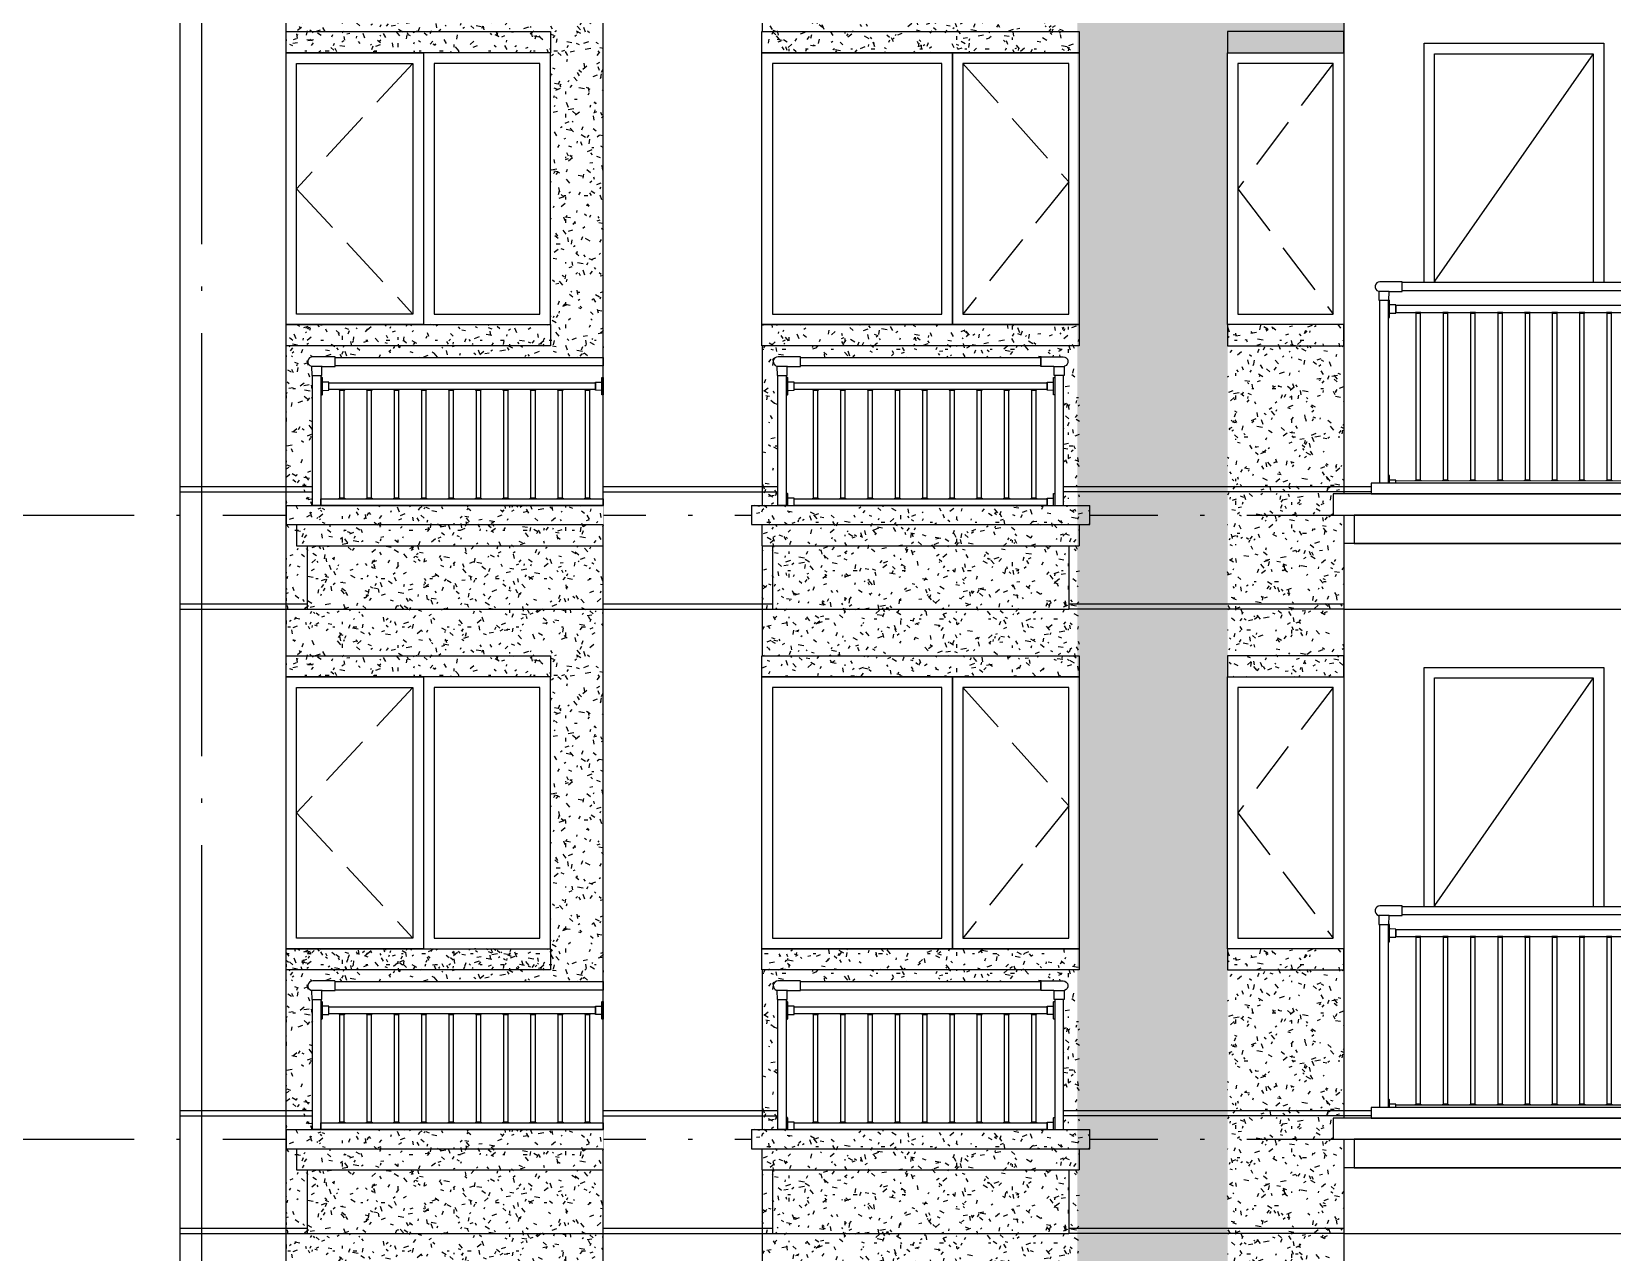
# Model space of a CAD drawing. Extents: x -12446 to 284554, y -295110 to 165007.
# Drawn here: x 801 to 8274, y -220539 to -214769 of the extents above; entities that cross this region are included whole.
import ezdxf

# ---------------------------------------------------------------- set-up
doc = ezdxf.new("R2010")
doc.units = 0
doc.header["$LTSCALE"] = 1000
doc.linetypes.add('AX-14-E$0$AX-85-M02$0$DASH', pattern=[0.35, 0.25, -0.1])
doc.linetypes.add('AX-14-E$0$DOTE', pattern=[2.42, 2, -0.2, 0.02, -0.2])
doc.layers.get('0').update_dxf_attribs({"linetype": 'CONTINUOUS'})
for name, color, linetype in [('A-Anno-Note', 241, 'CONTINUOUS'), ('AX-14-comp-tc$0$AX-T-LMCZ-Z$0$AX-13-E01-E03$0$A-Detl-Patt', 8, 'CONTINUOUS'), ('AX-14-comp-tc$0$灰褐色真石漆', 15, 'CONTINUOUS'), ('AX-14-E$0$A-Detl-Fine', 152, 'CONTINUOUS'), ('AX-14-E$0$A-Detl-Patt', 8, 'CONTINUOUS'), ('AX-14-E$0$A-Detl-Thin', 131, 'CONTINUOUS'), ('AX-14-E$0$A-elev-FIXT', 9, 'CONTINUOUS'), ('AX-14-E$0$A-elev-HRAL', 61, 'CONTINUOUS'), ('AX-14-E$0$栏杆型材', 82, 'CONTINUOUS'), ('AX-14-E$0$阳台栏杆扶手', 82, 'CONTINUOUS')]:
    doc.layers.add(name, color=color, linetype=linetype)
doc.layers.add('AX-14-E$0$A-Grid', color=222, linetype='AX-14-E$0$DOTE', plot=False)
pattern_1 = [(0, (-60267.77, -435782.6), (132, 228), [12, -201, 9, -87, 18, -213]), (10, (-60324.77, -435659.6), (80.67614, 285.3443), [21, -51, 27, -159, 15, -198]), (20, (-60354.77, -435755.6), (133.47095, 220.97625), [24, -165, 21, -123, 15, -96]), (30, (-60267.77, -435773.6), (-21.96926, 254.05187), [15, -99, 12, -147, 9, -195]), (40, (-60351.77, -435707.6), (33.83592, 216.370355), [12, -132, 9, -84, 24, -153]), (50, (-60306.77, -435815.6), (-80.24786, 235.7335), [6, -111, 15, -183, 18, -93]), (60, (-60297.77, -435794.6), (-99.47303, 223.70766), [15, -123, 6, -144, 12, -111]), (70, (-60330.77, -435830.6), (-109.89227, 215.58685), [9, -57, 18, -96, 12, -132]), (80, (-60315.77, -435653.6), (-208.56534, 164.71945), [21, -132, 9, -156, 18, -147]), (90, (-60297.77, -435782.6), (-264, 111), [18, -93, 12, -183, 6, -186]), (100, (-60345.77, -435689.6), (-247.97146, 145.1453), [21, -117, 18, -96, 21, -219]), (110, (-60366.77, -435860.6), (-240.44034, 81.69114), [24, -78, 12, -159, 18, -174]), (120, (-60447.77, -435824.6), (-286.64994, 28.49227), [15, -201, 18, -93, 21, -123]), (130, (-60381.77, -435890.6), (-279.10777, 71.26608), [9, -66, 12, -129, 24, -168]), (140, (-60471.77, -435650.6), (-220.59685, -34.20569), [18, -108, 21, -93, 12, -126]), (150, (-60222.77, -435908.6), (-204.82497, -120.76726), [12, -84, 24, -186, 21, -171]), (160, (-60420.77, -435740.6), (-237.90107, -162.4287), [18, -126, 15, -114, 12, -183]), (170, (-60402.77, -435812.6), (-215.64405, -169.12317), [27, -99, 18, -135, 24, -132])]
pattern_2 = [(0, (-60267.77, -388582.6), (132, 228), [12, -201, 9, -87, 18, -213]), (10, (-60324.77, -388459.6), (80.67614, 285.3443), [21, -51, 27, -159, 15, -198]), (20, (-60354.77, -388555.6), (133.47095, 220.97625), [24, -165, 21, -123, 15, -96]), (30, (-60267.77, -388573.6), (-21.96926, 254.05187), [15, -99, 12, -147, 9, -195]), (40, (-60351.77, -388507.6), (33.83592, 216.37036), [12, -132, 9, -84, 24, -153]), (50, (-60306.77, -388615.6), (-80.24786, 235.7335), [6, -111, 15, -183, 18, -93]), (60, (-60297.77, -388594.6), (-99.47303, 223.70766), [15, -123, 6, -144, 12, -111]), (70, (-60330.77, -388630.6), (-109.89227, 215.58685), [9, -57, 18, -96, 12, -132]), (80, (-60315.77, -388453.6), (-208.56534, 164.71945), [21, -132, 9, -156, 18, -147]), (90, (-60297.77, -388582.6), (-264, 111), [18, -93, 12, -183, 6, -186]), (100, (-60345.77, -388489.6), (-247.97146, 145.1453), [21, -117, 18, -96, 21, -219]), (110, (-60366.77, -388660.6), (-240.44034, 81.69114), [24, -78, 12, -159, 18, -174]), (120, (-60447.77, -388624.6), (-286.64994, 28.49227), [15, -201, 18, -93, 21, -123]), (130, (-60381.77, -388690.6), (-279.10777, 71.26608), [9, -66, 12, -129, 24, -168]), (140, (-60471.77, -388450.6), (-220.59685, -34.20569), [18, -108, 21, -93, 12, -126]), (150, (-60222.77, -388708.6), (-204.82497, -120.76726), [12, -84, 24, -186, 21, -171]), (160, (-60420.77, -388540.6), (-237.90107, -162.4287), [18, -126, 15, -114, 12, -183]), (170, (-60402.77, -388612.6), (-215.64405, -169.12317), [27, -99, 18, -135, 24, -132])]

# ---------------------------------------------------------------- blocks, each defined once
blk = doc.blocks.new('AX-14-E$0$4080转角立图')
at = {"layer": 'AX-14-E$0$A-elev-FIXT', "linetype": 'Continuous'}
blk.add_line((25.6, 42), (-24.3, 42), dxfattribs=at)
blk.add_lwpolyline([(-25.3, 43, -0.327139), (-24.2, 41.5), (-23.5, 0), (23.5, 0), (24.2, 40.5, -0.409111), (25.7, 42), (85.3, 42, 0.414214), (86.8, 43.5), (86.8, 86.5, 0.414214), (85.3, 88), (-18.8, 88, 0.865157)], format="xyb", close=True, dxfattribs=at)
blk = doc.blocks.new('AX-14-E$0$32固定座立面')
at = {"layer": 'AX-14-E$0$栏杆型材', "color": 6, "linetype": 'Continuous'}
blk.add_line((-7, -22.5), (-7, 22.5), dxfattribs=at)
blk.add_lwpolyline([(-7, -22.5, 0.41166), (-10, -19.5), (-36, -19.3, -0.41166), (-37, -18.3), (-37, 18.3, -0.41166), (-36, 19.3), (-10, 19.5, 0.41166), (-7, 22.5), (-7, 39, -0.41166), (-5, 41), (0, 41.1), (0, -41.1), (-5, -41, -0.41166), (-7, -39)], format="xyb", close=True, dxfattribs=at)
blk = doc.blocks.new('*U339')
at = {"layer": 'AX-14-E$0$A-elev-HRAL', "ltscale": 10}
for points in [[(-12.5, 398, 0.414214), (-13, 397.5), (-13, 395.5, 0.414214), (-12.5, 395), (12.5, 395, 0.414214), (13, 395.5), (13, 397.5, 0.414214), (12.5, 398)], [(-12.5, -398, -0.414214), (-13, -397.5), (-13, -395.5, -0.414214), (-12.5, -395), (12.5, -395, -0.414214), (13, -395.5), (13, -397.5, -0.414214), (12.5, -398)]]:
    blk.add_lwpolyline(points, format="xyb", close=True, dxfattribs=at)
blk.add_lwpolyline([(9.5, -395), (-9.5, -395), (-9.5, 395), (9.5, 395)], close=True, dxfattribs=at)
blk = doc.blocks.new('AX-14-E$0$BEIKAICHANGYANGTAI2')
at = {"layer": 'AX-14-E$0$A-Detl-Fine', "elevation": 0}
blk.add_lwpolyline([(67418.8, 136189.5), (67418.8, 137269.5), (68168.8, 137269.5), (68168.8, 136189.5)], dxfattribs=at)
at = {"layer": 'AX-14-E$0$A-Detl-Patt', "elevation": 0}
blk.add_lwpolyline([(68168.8, 137269.5), (67418.8, 136194.5), (67422.3, 136189.5)], dxfattribs=at)
at = {"layer": 'AX-14-E$0$A-Detl-Thin', "elevation": 0}
for points in [[(67368.8, 136189.5), (67368.8, 137319.5), (68218.8, 137319.5), (68218.8, 136189.5)], [(68388.9, 135189.5), (66938.9, 135189.5), (66938.9, 135089.5), (68388.9, 135089.5)], [(68388.9, 135239.5), (67118.8, 135239.5), (67118.8, 135189.5), (68388.9, 135189.5)], [(68388.9, 135089.5), (67038.9, 135089.5), (67038.9, 134954.5), (68388.9, 134954.5)], [(68388.9, 134954.5), (66988.9, 134954.5), (66988.9, 134644.5), (68388.9, 134644.5)]]:
    blk.add_lwpolyline(points, dxfattribs=at)
at = {"layer": 'AX-14-E$0$栏杆型材', "color": 6, "linetype": 'Continuous'}
blk.add_line((67205.9, 135239.5, 0), (67205.9, 135258, 0), dxfattribs=at)
at = {"layer": 'AX-14-E$0$栏杆型材', "elevation": 0}
for points in [[(67158.9, 135239.5), (67158.9, 136104.5), (67198.9, 136104.5), (67198.9, 135239.5)], [(68388.9, 136079.5), (67235.9, 136079.5), (67235.9, 136047.5), (68388.9, 136047.5)], [(67198.9, 135189.5), (67158.9, 135189.5)], [(67235.9, 135240.6), (67235.9, 135252.6), (68388.9, 135251.7)], [(67761.4, 135189.5), (67721.4, 135189.5)]]:
    blk.add_lwpolyline(points, dxfattribs=at)
at = {"layer": 'AX-14-E$0$栏杆型材', "color": 6, "linetype": 'Continuous', "elevation": 0}
blk.add_lwpolyline([(67235.9, 135239.5), (67235.9, 135253.7, 0.41166), (67235, 135254.7), (67208.9, 135255, -0.41166), (67205.9, 135258), (67205.9, 135274.5, 0.41166), (67204, 135276.5), (67198.9, 135276.6), (67198.9, 135239.5)], format="xyb", dxfattribs=at)
at = {"layer": 'AX-14-E$0$阳台栏杆扶手', "elevation": 0}
blk.add_lwpolyline([(68388.9, 136149.5), (67265.7, 136149.5), (67265.7, 136189.5), (68388.9, 136189.5)], dxfattribs=at)
at = {"color": 0, "linetype": 'ByBlock', "lineweight": -2}
for p in [(67341.2, 135649.5, 0), (67470.2, 135649.5, 0), (67599.2, 135649.5, 0), (67728.2, 135649.5, 0), (67857.2, 135649.5, 0), (67986.2, 135649.5, 0), (68115.2, 135649.5, 0), (68244.2, 135649.5, 0), (68373.2, 135649.5, 0)]:
    blk.add_blockref('*U339', p, dxfattribs=at)
at = {"layer": 'AX-14-E$0$A-elev-HRAL'}
blk.add_blockref('AX-14-E$0$4080转角立图', (67178.9, 136104.5, 0), dxfattribs=at)
at = {"layer": 'AX-14-E$0$A-elev-HRAL', "extrusion": (0, 0, -1), "zscale": -1}
blk.add_blockref('AX-14-E$0$32固定座立面', (-67198.9, 136063.5, 0), dxfattribs=at)
blk = doc.blocks.new('AX-14-E$0$A$C4D5E14F1')
at = {"layer": 'AX-14-E$0$A-Detl-Fine'}
for points in [[(100, 2900), (650, 2900), (650, 1715), (100, 1715)], [(1250, 2900), (750, 2900), (750, 1715), (1250, 1715)], [(3150, 2900), (2350, 2900), (2350, 1715), (3150, 1715)], [(3750, 2900), (3250, 2900), (3250, 1715), (3750, 1715)], [(5000, 2900), (4550, 2900), (4550, 1715), (5000, 1715)]]:
    blk.add_lwpolyline(points, close=True, dxfattribs=at)
at = {"layer": 'AX-14-E$0$A-Detl-Patt', "linetype": 'AX-14-E$0$AX-85-M02$0$DASH'}
for points in [[(650, 2900), (100, 2307.5), (650, 1715)], [(3250, 2900), (3750, 2340), (3250, 1715)], [(5000, 2900), (4550, 2307.5), (5000, 1715)]]:
    blk.add_lwpolyline(points, dxfattribs=at)
at = {"layer": 'AX-14-E$0$A-Detl-Thin'}
blk.add_line((-450, 765), (-450, 3715), dxfattribs=at)
for points in [[(1550, 320), (1550, 3270)], [(4500, 3050), (4500, 2950), (5050, 2950), (5050, 3050), (4500, 3050)], [(4500, 1665), (4500, 1565), (5050, 1565), (5050, 1665), (4500, 1665)], [(1550, 320), (1550, 810)], [(150, 620), (1550, 620)], [(2350, 620), (3800, 620)], [(3750, 620), (3750, 320)], [(150, 320), (1550, 320)], [(2350, 320), (3750, 320)]]:
    blk.add_lwpolyline(points, dxfattribs=at)
for points in [[(50, 3050), (1300, 3050), (1300, 2950), (50, 2950)], [(2300, 3050), (3800, 3050), (3800, 2950), (2300, 2950)], [(50, 2950), (700, 2950), (700, 1665), (50, 1665)], [(1300, 2950), (700, 2950), (700, 1665), (1300, 1665)], [(2300, 2950), (3800, 2950), (3800, 1665), (2300, 1665)], [(3200, 2950), (3200, 1665)], [(4500, 2950), (5050, 2950), (5050, 1665), (4500, 1665)], [(50, 1665), (1300, 1665), (1300, 1565), (50, 1565)], [(2300, 1665), (3800, 1665), (3800, 1565), (2300, 1565)]]:
    blk.add_lwpolyline(points, close=True, dxfattribs=at)
at = {"layer": 'AX-14-E$0$A-elev-HRAL', "ltscale": 10}
for points in [[(302, 1358, 0.414214), (301.5, 1357.5), (301.5, 1355.5, 0.414214), (302, 1355), (327, 1355, 0.414214), (327.5, 1355.5), (327.5, 1357.5, 0.414214), (327, 1358)], [(431, 1358, 0.414214), (430.5, 1357.5), (430.5, 1355.5, 0.414214), (431, 1355), (456, 1355, 0.414214), (456.5, 1355.5), (456.5, 1357.5, 0.414214), (456, 1358)], [(560, 1358, 0.414214), (559.5, 1357.5), (559.5, 1355.5, 0.414214), (560, 1355), (585, 1355, 0.414214), (585.5, 1355.5), (585.5, 1357.5, 0.414214), (585, 1358)], [(689, 1358, 0.414214), (688.5, 1357.5), (688.5, 1355.5, 0.414214), (689, 1355), (714, 1355, 0.414214), (714.5, 1355.5), (714.5, 1357.5, 0.414214), (714, 1358)], [(818, 1358, 0.414214), (817.5, 1357.5), (817.5, 1355.5, 0.414214), (818, 1355), (843, 1355, 0.414214), (843.5, 1355.5), (843.5, 1357.5, 0.414214), (843, 1358)], [(947, 1358, 0.414214), (946.5, 1357.5), (946.5, 1355.5, 0.414214), (947, 1355), (972, 1355, 0.414214), (972.5, 1355.5), (972.5, 1357.5, 0.414214), (972, 1358)], [(1076, 1358, 0.414214), (1075.5, 1357.5), (1075.5, 1355.5, 0.414214), (1076, 1355), (1101, 1355, 0.414214), (1101.5, 1355.5), (1101.5, 1357.5, 0.414214), (1101, 1358)], [(1205, 1358, 0.414214), (1204.5, 1357.5), (1204.5, 1355.5, 0.414214), (1205, 1355), (1230, 1355, 0.414214), (1230.5, 1355.5), (1230.5, 1357.5, 0.414214), (1230, 1358)], [(1334, 1358, 0.414214), (1333.5, 1357.5), (1333.5, 1355.5, 0.414214), (1334, 1355), (1359, 1355, 0.414214), (1359.5, 1355.5), (1359.5, 1357.5, 0.414214), (1359, 1358)], [(1463, 1358, 0.414214), (1462.5, 1357.5), (1462.5, 1355.5, 0.414214), (1463, 1355), (1488, 1355, 0.414214), (1488.5, 1355.5), (1488.5, 1357.5, 0.414214), (1488, 1358)], [(2541, 1358, 0.414214), (2540.5, 1357.5), (2540.5, 1355.5, 0.414214), (2541, 1355), (2566, 1355, 0.414214), (2566.5, 1355.5), (2566.5, 1357.5, 0.414214), (2566, 1358)], [(2670, 1358, 0.414214), (2669.5, 1357.5), (2669.5, 1355.5, 0.414214), (2670, 1355), (2695, 1355, 0.414214), (2695.5, 1355.5), (2695.5, 1357.5, 0.414214), (2695, 1358)], [(2799, 1358, 0.414214), (2798.5, 1357.5), (2798.5, 1355.5, 0.414214), (2799, 1355), (2824, 1355, 0.414214), (2824.5, 1355.5), (2824.5, 1357.5, 0.414214), (2824, 1358)], [(2928, 1358, 0.414214), (2927.5, 1357.5), (2927.5, 1355.5, 0.414214), (2928, 1355), (2953, 1355, 0.414214), (2953.5, 1355.5), (2953.5, 1357.5, 0.414214), (2953, 1358)], [(3057, 1358, 0.414214), (3056.5, 1357.5), (3056.5, 1355.5, 0.414214), (3057, 1355), (3082, 1355, 0.414214), (3082.5, 1355.5), (3082.5, 1357.5, 0.414214), (3082, 1358)], [(3186, 1358, 0.414214), (3185.5, 1357.5), (3185.5, 1355.5, 0.414214), (3186, 1355), (3211, 1355, 0.414214), (3211.5, 1355.5), (3211.5, 1357.5, 0.414214), (3211, 1358)], [(3315, 1358, 0.414214), (3314.5, 1357.5), (3314.5, 1355.5, 0.414214), (3315, 1355), (3340, 1355, 0.414214), (3340.5, 1355.5), (3340.5, 1357.5, 0.414214), (3340, 1358)], [(3444, 1358, 0.414214), (3443.5, 1357.5), (3443.5, 1355.5, 0.414214), (3444, 1355), (3469, 1355, 0.414214), (3469.5, 1355.5), (3469.5, 1357.5, 0.414214), (3469, 1358)], [(3573, 1358, 0.414214), (3572.5, 1357.5), (3572.5, 1355.5, 0.414214), (3573, 1355), (3598, 1355, 0.414214), (3598.5, 1355.5), (3598.5, 1357.5, 0.414214), (3598, 1358)]]:
    blk.add_lwpolyline(points, format="xyb", close=True, dxfattribs=at)
at = {"layer": 'AX-14-E$0$栏杆型材'}
for points in [[(252, 1390), (1513, 1390), (1513, 1358), (252, 1358)], [(2452, 1390), (3648, 1390), (3648, 1358), (2452, 1358)]]:
    blk.add_lwpolyline(points, close=True, dxfattribs=at)
at = {"layer": 'AX-14-E$0$阳台栏杆扶手'}
for points in [[(1550, 1470), (281.8, 1470), (281.8, 1510), (1550, 1510)], [(3618.3, 1470), (2481.8, 1470), (2481.8, 1510), (3618.3, 1510)]]:
    blk.add_lwpolyline(points, close=True, dxfattribs=at)
blk.add_blockref('AX-14-E$0$BEIKAICHANGYANGTAI2', (-61938.8, -134324.5, 0))
at = {"layer": 'AX-14-E$0$A-elev-HRAL'}
for name, p in [('AX-14-E$0$4080转角立图', (195, 1425)), ('AX-14-E$0$4080转角立图', (2395, 1425)), ('AX-14-E$0$32固定座立面', (1550, 1374)), ('AX-14-E$0$32固定座立面', (3685, 1374)), ('AX-14-E$0$32固定座立面', (3685, 826))]:
    blk.add_blockref(name, p, dxfattribs=at)
at = {"layer": 'AX-14-E$0$A-elev-HRAL', "xscale": -1}
for name, p in [('AX-14-E$0$4080转角立图', (3705, 1425)), ('AX-14-E$0$32固定座立面', (215, 1374)), ('AX-14-E$0$32固定座立面', (2415, 1374)), ('AX-14-E$0$32固定座立面', (2415, 826))]:
    blk.add_blockref(name, p, dxfattribs=at)
for points in [[(50, 810), (1550, 810), (1550, 720), (50, 720)], [(2250, 810), (3850, 810), (3850, 720), (2250, 720)]]:
    blk.add_wipeout(points).dxf.layer = 'AX-14-E$0$A-Detl-Thin'
at = {"layer": 'AX-14-E$0$A-Detl-Thin'}
for points in [[(50, 810), (1550, 810)], [(50, 810), (50, 720), (100, 720), (100, 620), (150, 620), (150, 320)], [(2250, 810), (2250, 720), (2300, 720), (2300, 620), (2350, 620), (2350, 320)], [(2250, 810), (3850, 810)], [(3850, 720), (3850, 810)], [(100, 720), (1550, 720)], [(2300, 720), (3850, 720)], [(3800, 720), (3800, 620)]]:
    blk.add_lwpolyline(points, dxfattribs=at)
at = {"layer": 'AX-14-E$0$A-elev-HRAL', "ltscale": 10}
for points in [[(324, 845), (305, 845), (305, 1355), (324, 1355)], [(453, 845), (434, 845), (434, 1355), (453, 1355)], [(582, 845), (563, 845), (563, 1355), (582, 1355)], [(711, 845), (692, 845), (692, 1355), (711, 1355)], [(840, 845), (821, 845), (821, 1355), (840, 1355)], [(969, 845), (950, 845), (950, 1355), (969, 1355)], [(1098, 845), (1079, 845), (1079, 1355), (1098, 1355)], [(1227, 845), (1208, 845), (1208, 1355), (1227, 1355)], [(1356, 845), (1337, 845), (1337, 1355), (1356, 1355)], [(1485, 845), (1466, 845), (1466, 1355), (1485, 1355)], [(2563, 845), (2544, 845), (2544, 1355), (2563, 1355)], [(2692, 845), (2673, 845), (2673, 1355), (2692, 1355)], [(2821, 845), (2802, 845), (2802, 1355), (2821, 1355)], [(2950, 845), (2931, 845), (2931, 1355), (2950, 1355)], [(3079, 845), (3060, 845), (3060, 1355), (3079, 1355)], [(3208, 845), (3189, 845), (3189, 1355), (3208, 1355)], [(3337, 845), (3318, 845), (3318, 1355), (3337, 1355)], [(3466, 845), (3447, 845), (3447, 1355), (3466, 1355)], [(3595, 845), (3576, 845), (3576, 1355), (3595, 1355)]]:
    blk.add_lwpolyline(points, close=True, dxfattribs=at)
for points in [[(302, 842, -0.414214), (301.5, 842.5), (301.5, 844.5, -0.414214), (302, 845), (327, 845, -0.414214), (327.5, 844.5), (327.5, 842.5, -0.414214), (327, 842)], [(431, 842, -0.414214), (430.5, 842.5), (430.5, 844.5, -0.414214), (431, 845), (456, 845, -0.414214), (456.5, 844.5), (456.5, 842.5, -0.414214), (456, 842)], [(560, 842, -0.414214), (559.5, 842.5), (559.5, 844.5, -0.414214), (560, 845), (585, 845, -0.414214), (585.5, 844.5), (585.5, 842.5, -0.414214), (585, 842)], [(689, 842, -0.414214), (688.5, 842.5), (688.5, 844.5, -0.414214), (689, 845), (714, 845, -0.414214), (714.5, 844.5), (714.5, 842.5, -0.414214), (714, 842)], [(818, 842, -0.414214), (817.5, 842.5), (817.5, 844.5, -0.414214), (818, 845), (843, 845, -0.414214), (843.5, 844.5), (843.5, 842.5, -0.414214), (843, 842)], [(947, 842, -0.414214), (946.5, 842.5), (946.5, 844.5, -0.414214), (947, 845), (972, 845, -0.414214), (972.5, 844.5), (972.5, 842.5, -0.414214), (972, 842)], [(1076, 842, -0.414214), (1075.5, 842.5), (1075.5, 844.5, -0.414214), (1076, 845), (1101, 845, -0.414214), (1101.5, 844.5), (1101.5, 842.5, -0.414214), (1101, 842)], [(1205, 842, -0.414214), (1204.5, 842.5), (1204.5, 844.5, -0.414214), (1205, 845), (1230, 845, -0.414214), (1230.5, 844.5), (1230.5, 842.5, -0.414214), (1230, 842)], [(1334, 842, -0.414214), (1333.5, 842.5), (1333.5, 844.5, -0.414214), (1334, 845), (1359, 845, -0.414214), (1359.5, 844.5), (1359.5, 842.5, -0.414214), (1359, 842)], [(1463, 842, -0.414214), (1462.5, 842.5), (1462.5, 844.5, -0.414214), (1463, 845), (1488, 845, -0.414214), (1488.5, 844.5), (1488.5, 842.5, -0.414214), (1488, 842)], [(2541, 842, -0.414214), (2540.5, 842.5), (2540.5, 844.5, -0.414214), (2541, 845), (2566, 845, -0.414214), (2566.5, 844.5), (2566.5, 842.5, -0.414214), (2566, 842)], [(2670, 842, -0.414214), (2669.5, 842.5), (2669.5, 844.5, -0.414214), (2670, 845), (2695, 845, -0.414214), (2695.5, 844.5), (2695.5, 842.5, -0.414214), (2695, 842)], [(2799, 842, -0.414214), (2798.5, 842.5), (2798.5, 844.5, -0.414214), (2799, 845), (2824, 845, -0.414214), (2824.5, 844.5), (2824.5, 842.5, -0.414214), (2824, 842)], [(2928, 842, -0.414214), (2927.5, 842.5), (2927.5, 844.5, -0.414214), (2928, 845), (2953, 845, -0.414214), (2953.5, 844.5), (2953.5, 842.5, -0.414214), (2953, 842)], [(3057, 842, -0.414214), (3056.5, 842.5), (3056.5, 844.5, -0.414214), (3057, 845), (3082, 845, -0.414214), (3082.5, 844.5), (3082.5, 842.5, -0.414214), (3082, 842)], [(3186, 842, -0.414214), (3185.5, 842.5), (3185.5, 844.5, -0.414214), (3186, 845), (3211, 845, -0.414214), (3211.5, 844.5), (3211.5, 842.5, -0.414214), (3211, 842)], [(3315, 842, -0.414214), (3314.5, 842.5), (3314.5, 844.5, -0.414214), (3315, 845), (3340, 845, -0.414214), (3340.5, 844.5), (3340.5, 842.5, -0.414214), (3340, 842)], [(3444, 842, -0.414214), (3443.5, 842.5), (3443.5, 844.5, -0.414214), (3444, 845), (3469, 845, -0.414214), (3469.5, 844.5), (3469.5, 842.5, -0.414214), (3469, 842)], [(3573, 842, -0.414214), (3572.5, 842.5), (3572.5, 844.5, -0.414214), (3573, 845), (3598, 845, -0.414214), (3598.5, 844.5), (3598.5, 842.5, -0.414214), (3598, 842)]]:
    blk.add_lwpolyline(points, format="xyb", close=True, dxfattribs=at)
at = {"layer": 'AX-14-E$0$栏杆型材'}
for points in [[(175, 1425), (215, 1425), (215, 810), (175, 810)], [(2375, 1425), (2415, 1425), (2415, 810), (2375, 810)], [(3725, 1425), (3685, 1425), (3685, 810), (3725, 810)], [(215, 842), (1550, 842), (1550, 810), (215, 810)], [(2452, 842), (3648, 842), (3648, 810), (2452, 810)]]:
    blk.add_lwpolyline(points, close=True, dxfattribs=at)
blk = doc.blocks.new('AX-14-E$0$wyhrehaw3yrjret')
at = {"layer": 'AX-14-E$0$A-Detl-Patt'}
for p, q in [((61836.2, 191934.7), (62461.2, 191934.7)), ((61836.2, 191909.7), (62461.2, 191909.7)), ((63836.2, 191934.7), (64661.2, 191934.7)), ((63836.2, 191909.7), (64661.2, 191909.7)), ((61836.2, 191379.7), (62436.2, 191379.7)), ((61836.2, 191354.7), (62436.2, 191354.7)), ((63836.2, 191379.7), (64636.2, 191379.7)), ((63836.2, 191354.7), (64636.2, 191354.7)), ((61836.2, 188984.7), (62461.2, 188984.7)), ((61836.2, 188959.7), (62461.2, 188959.7)), ((63836.2, 188984.7), (64661.2, 188984.7)), ((63836.2, 188959.7), (64661.2, 188959.7)), ((61836.2, 188429.7), (62436.2, 188429.7)), ((61836.2, 188404.7), (62436.2, 188404.7)), ((63836.2, 188429.7), (64636.2, 188429.7)), ((63836.2, 188404.7), (64636.2, 188404.7))]:
    blk.add_line(p, q, dxfattribs=at)
for points in [[(66011.2, 191934.7), (67466.1, 191934.7)], [(67466.1, 191909.7), (66011.2, 191909.7)], [(66036.2, 191379.7), (67336.3, 191379.7)], [(67336.3, 191354.7), (66036.2, 191354.7)], [(66011.2, 188984.7), (67466.1, 188984.7)], [(67466.1, 188959.7), (66011.2, 188959.7)], [(66036.2, 188429.7), (67336.3, 188429.7)], [(67336.3, 188404.7), (66036.2, 188404.7)]]:
    blk.add_lwpolyline(points, dxfattribs=at)
blk = doc.blocks.new('AX-14-comp-tc')
at = {"layer": 'AX-14-comp-tc$0$灰褐色真石漆'}
h = blk.add_hatch(dxfattribs=at)
h.set_pattern_fill('离散材料', color=256, scale=50)
h.set_pattern_definition([(0, (63.16, -6278.47), (132, 228), [12, -201, 9, -87, 18, -213]), (10, (6.16, -6155.47), (80.67614, 285.34428), [21, -51, 27, -159, 15, -198]), (20, (-23.84, -6251.47), (133.47095, 220.97625), [24, -165, 21, -123, 15, -96]), (30, (63.16, -6269.47), (-21.96926, 254.05187), [15, -99, 12, -147, 9, -195]), (40, (-20.84, -6203.47), (33.83592, 216.370355), [12, -132, 9, -84, 24, -153]), (50, (24.16, -6311.47), (-80.24786, 235.7335), [6, -111, 15, -183, 18, -93]), (60, (33.16, -6290.47), (-99.47303, 223.70766), [15, -123, 6, -144, 12, -111]), (70, (0.16, -6326.47), (-109.89227, 215.58685), [9, -57, 18, -96, 12, -132]), (80, (15.16, -6149.47), (-208.56534, 164.71945), [21, -132, 9, -156, 18, -147]), (90, (33.16, -6278.47), (-264, 111), [18, -93, 12, -183, 6, -186]), (100, (-14.84, -6185.47), (-247.97146, 145.1453), [21, -117, 18, -96, 21, -219]), (110, (-35.84, -6356.47), (-240.44034, 81.69114), [24, -78, 12, -159, 18, -174]), (120, (-116.84, -6320.47), (-286.64994, 28.49227), [15, -201, 18, -93, 21, -123]), (130, (-50.84, -6386.47), (-279.10777, 71.26608), [9, -66, 12, -129, 24, -168]), (140, (-140.84, -6146.47), (-220.59685, -34.20569), [18, -108, 21, -93, 12, -126]), (150, (108.16, -6404.47), (-204.82497, -120.76726), [12, -84, 24, -186, 21, -171]), (160, (-89.84, -6236.47), (-237.90107, -162.4287), [18, -126, 15, -114, 12, -183]), (170, (-71.84, -6308.47), (-215.64405, -169.12317), [27, -99, 18, -135, 24, -132])])
h.paths.add_polyline_path([(6302.4, -221291.9), (6851.1, -221291.9), (6851.1, -219626.9), (6302.4, -219626.9)])
h.paths.add_polyline_path([(5591.6, -255491.9), (6302.4, -255491.9), (6302.4, -218341.9), (5591.6, -218341.9)], flags=16)
h = blk.add_hatch(dxfattribs=at)
h.set_pattern_fill('离散材料', color=256, scale=50)
h.set_pattern_definition(pattern_1)
h.paths.add_polyline_path([(4102.4, -219626.9), (5602.4, -219626.9), (5602.4, -221291.9), (4102.4, -221291.9)])
h.paths.add_polyline_path([(4176.1, -220481.9), (5526.1, -220481.9), (5526.1, -219781.9), (4176.1, -219781.9)], flags=16)
h = blk.add_hatch(dxfattribs=at)
h.set_pattern_fill('离散材料', color=256, scale=50)
h.set_pattern_definition([(0, (-60267.77, -385632.6), (132, 228), [12, -201, 9, -87, 18, -213]), (10, (-60324.77, -385509.6), (80.67614, 285.3443), [21, -51, 27, -159, 15, -198]), (20, (-60354.77, -385605.6), (133.47095, 220.97625), [24, -165, 21, -123, 15, -96]), (30, (-60267.77, -385623.6), (-21.96926, 254.05187), [15, -99, 12, -147, 9, -195]), (40, (-60351.77, -385557.6), (33.83592, 216.37036), [12, -132, 9, -84, 24, -153]), (50, (-60306.77, -385665.6), (-80.24786, 235.7335), [6, -111, 15, -183, 18, -93]), (60, (-60297.77, -385644.6), (-99.47303, 223.70766), [15, -123, 6, -144, 12, -111]), (70, (-60330.77, -385680.6), (-109.89227, 215.58685), [9, -57, 18, -96, 12, -132]), (80, (-60315.77, -385503.6), (-208.56534, 164.71945), [21, -132, 9, -156, 18, -147]), (90, (-60297.77, -385632.6), (-264, 111), [18, -93, 12, -183, 6, -186]), (100, (-60345.77, -385539.6), (-247.97146, 145.1453), [21, -117, 18, -96, 21, -219]), (110, (-60366.77, -385710.6), (-240.44034, 81.69114), [24, -78, 12, -159, 18, -174]), (120, (-60447.77, -385674.6), (-286.64994, 28.49227), [15, -201, 18, -93, 21, -123]), (130, (-60381.77, -385740.6), (-279.10777, 71.26608), [9, -66, 12, -129, 24, -168]), (140, (-60471.77, -385500.6), (-220.59685, -34.20569), [18, -108, 21, -93, 12, -126]), (150, (-60222.77, -385758.6), (-204.82497, -120.76726), [12, -84, 24, -186, 21, -171]), (160, (-60420.77, -385590.6), (-237.90107, -162.4287), [18, -126, 15, -114, 12, -183]), (170, (-60402.77, -385662.6), (-215.64405, -169.12317), [27, -99, 18, -135, 24, -132])])
h.paths.add_polyline_path([(1852.4, -223431.9), (1977.4, -223431.9), (1977.4, -222816.9), (1973.9, -222816.9), (1972.9, -222774.5), (1957.1, -222767.3), (1954.1, -222753.2), (1955.8, -222742.7), (1963.5, -222732.2), (1978.6, -222728.9), (2083.7, -222729.3), (2084.1, -222731.9), (3315.4, -222731.9), (3344.5, -222731.5), (3345.4, -222712.8), (3347.4, -222710.8), (3352.4, -222710.8), (3352.4, -220481.9), (1852.4, -220481.9), (1852.4, -221291.9), (3102.4, -221291.9), (3102.4, -222576.9), (1852.4, -222576.9)])
h = blk.add_hatch(dxfattribs=at)
h.set_pattern_fill('离散材料', color=256, scale=50)
h.set_pattern_definition([(0, (-60267.77, -376782.6), (132, 228), [12, -201, 9, -87, 18, -213]), (10, (-60324.77, -376659.6), (80.67614, 285.3443), [21, -51, 27, -159, 15, -198]), (20, (-60354.77, -376755.6), (133.47095, 220.97625), [24, -165, 21, -123, 15, -96]), (30, (-60267.77, -376773.6), (-21.96926, 254.05187), [15, -99, 12, -147, 9, -195]), (40, (-60351.77, -376707.6), (33.83592, 216.37036), [12, -132, 9, -84, 24, -153]), (50, (-60306.77, -376815.6), (-80.24786, 235.7335), [6, -111, 15, -183, 18, -93]), (60, (-60297.77, -376794.6), (-99.47303, 223.70766), [15, -123, 6, -144, 12, -111]), (70, (-60330.77, -376830.6), (-109.89227, 215.58685), [9, -57, 18, -96, 12, -132]), (80, (-60315.77, -376653.6), (-208.56534, 164.71945), [21, -132, 9, -156, 18, -147]), (90, (-60297.77, -376782.6), (-264, 111), [18, -93, 12, -183, 6, -186]), (100, (-60345.77, -376689.6), (-247.97146, 145.1453), [21, -117, 18, -96, 21, -219]), (110, (-60366.77, -376860.6), (-240.44034, 81.69114), [24, -78, 12, -159, 18, -174]), (120, (-60447.77, -376824.6), (-286.64994, 28.49227), [15, -201, 18, -93, 21, -123]), (130, (-60381.77, -376890.6), (-279.10777, 71.26608), [9, -66, 12, -129, 24, -168]), (140, (-60471.77, -376650.6), (-220.59685, -34.20569), [18, -108, 21, -93, 12, -126]), (150, (-60222.77, -376908.6), (-204.82497, -120.76726), [12, -84, 24, -186, 21, -171]), (160, (-60420.77, -376740.6), (-237.90107, -162.4287), [18, -126, 15, -114, 12, -183]), (170, (-60402.77, -376812.6), (-215.64405, -169.12317), [27, -99, 18, -135, 24, -132])])
h.paths.add_polyline_path([(4177.4, -223431.9), (4177.4, -222816.9), (4173.9, -222816.9), (4173.2, -222775.3), (4155.6, -222751.9), (4174.1, -222729.5), (4282.6, -222728.9), (4283.7, -222729.3), (4284.1, -222730.4), (4284.1, -222731.9), (5420.6, -222731.9), (5420.6, -222730.4), (5421.1, -222729.3), (5422.1, -222728.9), (5526.1, -222728.9), (5536.9, -222730.6), (5541.6, -222733.9), (5545.5, -222738.1), (5548.5, -222744), (5549.1, -222751.9), (5548.4, -222759.1), (5545, -222765.7), (5539.7, -222770.8), (5531.9, -222774.5), (5531.6, -222775.3), (5530.9, -222816.9), (5527.4, -222816.9), (5527.4, -223431.9), (5602.4, -223431.9), (5602.4, -222576.9), (4102.4, -222576.9), (4102.4, -223431.9)])
h = blk.add_hatch(dxfattribs=at)
h.set_pattern_fill('离散材料', color=256, scale=50)
h.set_pattern_definition([(0, (-60267.77, -385632.6), (132, 228), [12, -201, 9, -87, 18, -213]), (10, (-60324.77, -385509.6), (80.67614, 285.3443), [21, -51, 27, -159, 15, -198]), (20, (-60354.77, -385605.6), (133.47095, 220.97625), [24, -165, 21, -123, 15, -96]), (30, (-60267.77, -385623.6), (-21.96926, 254.05187), [15, -99, 12, -147, 9, -195]), (40, (-60351.77, -385557.6), (33.83592, 216.37036), [12, -132, 9, -84, 24, -153]), (50, (-60306.77, -385665.6), (-80.24786, 235.7335), [6, -111, 15, -183, 18, -93]), (60, (-60297.77, -385644.6), (-99.47303, 223.70766), [15, -123, 6, -144, 12, -111]), (70, (-60330.77, -385680.6), (-109.89227, 215.58685), [9, -57, 18, -96, 12, -132]), (80, (-60315.77, -385503.6), (-208.56534, 164.71945), [21, -132, 9, -156, 18, -147]), (90, (-60297.77, -385632.6), (-264, 111), [18, -93, 12, -183, 6, -186]), (100, (-60345.77, -385539.6), (-247.97146, 145.1453), [21, -117, 18, -96, 21, -219]), (110, (-60366.77, -385710.6), (-240.44034, 81.69114), [24, -78, 12, -159, 18, -174]), (120, (-60447.77, -385674.6), (-286.64994, 28.49227), [15, -201, 18, -93, 21, -123]), (130, (-60381.77, -385740.6), (-279.10777, 71.26608), [9, -66, 12, -129, 24, -168]), (140, (-60471.77, -385500.6), (-220.59685, -34.20569), [18, -108, 21, -93, 12, -126]), (150, (-60222.77, -385758.6), (-204.82497, -120.76726), [12, -84, 24, -186, 21, -171]), (160, (-60420.77, -385590.6), (-237.90107, -162.4287), [18, -126, 15, -114, 12, -183]), (170, (-60402.77, -385662.6), (-215.64405, -169.12317), [27, -99, 18, -135, 24, -132])])
h.paths.add_polyline_path([(6302.4, -222576.9), (6852.4, -222576.9), (6852.4, -223026.9), (6852.4, -223126.9), (6852.4, -223376.9), (6801.3, -223376.9), (6801.3, -223476.9), (6852.4, -223476.9), (6852.4, -223946.9), (6802.4, -223946.9), (6802.4, -224076.9), (6852.4, -224076.9), (6852.4, -224241.9), (6302.4, -224241.9)])
h = blk.add_hatch(dxfattribs=at)
h.set_pattern_fill('离散材料', color=256, scale=50)
h.set_pattern_definition(pattern_2)
h.paths.add_polyline_path([(1852.4, -226381.9), (1977.4, -226381.9), (1977.4, -225766.9), (1973.9, -225766.9), (1972.9, -225724.5), (1957.1, -225717.3), (1954.1, -225703.2), (1955.8, -225692.7), (1963.5, -225682.2), (1978.6, -225678.9), (2083.7, -225679.3), (2084.1, -225681.9), (3315.4, -225681.9), (3344.5, -225681.5), (3345.4, -225662.8), (3347.4, -225660.8), (3352.4, -225660.8), (3352.4, -223431.9), (1852.4, -223431.9), (1852.4, -224241.9), (3102.4, -224241.9), (3102.4, -225526.9), (1852.4, -225526.9)])
h = blk.add_hatch(dxfattribs=at)
h.set_pattern_fill('离散材料', color=256, scale=50)
h.set_pattern_definition([(0, (-60267.77, -444632.6), (132, 228), [12, -201, 9, -87, 18, -213]), (10, (-60324.77, -444509.6), (80.67614, 285.3443), [21, -51, 27, -159, 15, -198]), (20, (-60354.77, -444605.6), (133.47095, 220.97625), [24, -165, 21, -123, 15, -96]), (30, (-60267.77, -444623.6), (-21.96926, 254.05187), [15, -99, 12, -147, 9, -195]), (40, (-60351.77, -444557.6), (33.83592, 216.370355), [12, -132, 9, -84, 24, -153]), (50, (-60306.77, -444665.6), (-80.24786, 235.7335), [6, -111, 15, -183, 18, -93]), (60, (-60297.77, -444644.6), (-99.47303, 223.70766), [15, -123, 6, -144, 12, -111]), (70, (-60330.77, -444680.6), (-109.89227, 215.58685), [9, -57, 18, -96, 12, -132]), (80, (-60315.77, -444503.6), (-208.56534, 164.71945), [21, -132, 9, -156, 18, -147]), (90, (-60297.77, -444632.6), (-264, 111), [18, -93, 12, -183, 6, -186]), (100, (-60345.77, -444539.6), (-247.97146, 145.1453), [21, -117, 18, -96, 21, -219]), (110, (-60366.77, -444710.6), (-240.44034, 81.69114), [24, -78, 12, -159, 18, -174]), (120, (-60447.77, -444674.6), (-286.64994, 28.49227), [15, -201, 18, -93, 21, -123]), (130, (-60381.77, -444740.6), (-279.10777, 71.26608), [9, -66, 12, -129, 24, -168]), (140, (-60471.77, -444500.6), (-220.59685, -34.20569), [18, -108, 21, -93, 12, -126]), (150, (-60222.77, -444758.6), (-204.82497, -120.76726), [12, -84, 24, -186, 21, -171]), (160, (-60420.77, -444590.6), (-237.90107, -162.4287), [18, -126, 15, -114, 12, -183]), (170, (-60402.77, -444662.6), (-215.64405, -169.12317), [27, -99, 18, -135, 24, -132])])
h.paths.add_polyline_path([(4052.4, -223431.9), (4052.4, -223521.9), (4102.4, -223521.9), (4102.4, -224141.9), (4152.4, -224141.9), (5552.4, -224141.9), (5602.4, -224141.9), (5602.4, -223521.9), (5652.4, -223521.9), (5652.4, -223431.9)])
h = blk.add_hatch(dxfattribs=at)
h.set_pattern_fill('离散材料', color=256, scale=50)
h.set_pattern_definition(pattern_1)
h.paths.add_polyline_path([(4102.4, -224141.9), (5602.4, -224141.9), (5602.4, -224241.9), (4102.4, -224241.9)])
h = blk.add_hatch(dxfattribs=at)
h.set_pattern_fill('离散材料', color=256, scale=50)
h.set_pattern_definition([(0, (-60267.76, -447582.6), (132, 228), [12, -201, 9, -87, 18, -213]), (10, (-60324.76, -447459.6), (80.67614, 285.3443), [21, -51, 27, -159, 15, -198]), (20, (-60354.76, -447555.6), (133.47095, 220.97625), [24, -165, 21, -123, 15, -96]), (30, (-60267.76, -447573.6), (-21.96926, 254.05187), [15, -99, 12, -147, 9, -195]), (40, (-60351.76, -447507.6), (33.83592, 216.370355), [12, -132, 9, -84, 24, -153]), (50, (-60306.76, -447615.6), (-80.24786, 235.7335), [6, -111, 15, -183, 18, -93]), (60, (-60297.76, -447594.6), (-99.47303, 223.70766), [15, -123, 6, -144, 12, -111]), (70, (-60330.76, -447630.6), (-109.89227, 215.58685), [9, -57, 18, -96, 12, -132]), (80, (-60315.76, -447453.6), (-208.56534, 164.71945), [21, -132, 9, -156, 18, -147]), (90, (-60297.76, -447582.6), (-264, 111), [18, -93, 12, -183, 6, -186]), (100, (-60345.76, -447489.6), (-247.97146, 145.1453), [21, -117, 18, -96, 21, -219]), (110, (-60366.76, -447660.6), (-240.44034, 81.69114), [24, -78, 12, -159, 18, -174]), (120, (-60447.76, -447624.6), (-286.64994, 28.49227), [15, -201, 18, -93, 21, -123]), (130, (-60381.76, -447690.6), (-279.10777, 71.26608), [9, -66, 12, -129, 24, -168]), (140, (-60471.76, -447450.6), (-220.59685, -34.20569), [18, -108, 21, -93, 12, -126]), (150, (-60222.76, -447708.6), (-204.82497, -120.76726), [12, -84, 24, -186, 21, -171]), (160, (-60420.76, -447540.6), (-237.90107, -162.4287), [18, -126, 15, -114, 12, -183]), (170, (-60402.76, -447612.6), (-215.64405, -169.12317), [27, -99, 18, -135, 24, -132])])
h.paths.add_polyline_path([(1852.4, -225526.9), (3152.4, -225526.9), (3152.4, -225626.9), (1852.4, -225626.9)])
h.paths.add_polyline_path([(4102.4, -225526.9), (5602.4, -225526.9), (5602.4, -225626.9), (4102.4, -225626.9)])
h = blk.add_hatch(dxfattribs=at)
h.set_pattern_fill('离散材料', color=256, scale=50)
h.set_pattern_definition(pattern_2)
h.paths.add_polyline_path([(6302.4, -225526.9), (6852.4, -225526.9), (6852.4, -225976.9), (6852.4, -226076.9), (6852.4, -226326.9), (6801.3, -226326.9), (6801.3, -226426.9), (6852.4, -226426.9), (6852.4, -226896.9), (6802.4, -226896.9), (6802.4, -227026.9), (6852.4, -227026.9), (6852.4, -227191.9), (6302.4, -227191.9)])
h = blk.add_hatch(dxfattribs=at)
h.set_pattern_fill('离散材料', color=256, scale=50)
h.set_pattern_definition([(0, (-60267.77, -379732.6), (132, 228), [12, -201, 9, -87, 18, -213]), (10, (-60324.77, -379609.6), (80.67614, 285.3443), [21, -51, 27, -159, 15, -198]), (20, (-60354.77, -379705.6), (133.47095, 220.97625), [24, -165, 21, -123, 15, -96]), (30, (-60267.77, -379723.6), (-21.96926, 254.05187), [15, -99, 12, -147, 9, -195]), (40, (-60351.77, -379657.6), (33.83592, 216.37036), [12, -132, 9, -84, 24, -153]), (50, (-60306.77, -379765.6), (-80.24786, 235.7335), [6, -111, 15, -183, 18, -93]), (60, (-60297.77, -379744.6), (-99.47303, 223.70766), [15, -123, 6, -144, 12, -111]), (70, (-60330.77, -379780.6), (-109.89227, 215.58685), [9, -57, 18, -96, 12, -132]), (80, (-60315.77, -379603.6), (-208.56534, 164.71945), [21, -132, 9, -156, 18, -147]), (90, (-60297.77, -379732.6), (-264, 111), [18, -93, 12, -183, 6, -186]), (100, (-60345.77, -379639.6), (-247.97146, 145.1453), [21, -117, 18, -96, 21, -219]), (110, (-60366.77, -379810.6), (-240.44034, 81.69114), [24, -78, 12, -159, 18, -174]), (120, (-60447.77, -379774.6), (-286.64994, 28.49227), [15, -201, 18, -93, 21, -123]), (130, (-60381.77, -379840.6), (-279.10777, 71.26608), [9, -66, 12, -129, 24, -168]), (140, (-60471.77, -379600.6), (-220.59685, -34.20569), [18, -108, 21, -93, 12, -126]), (150, (-60222.77, -379858.6), (-204.82497, -120.76726), [12, -84, 24, -186, 21, -171]), (160, (-60420.77, -379690.6), (-237.90107, -162.4287), [18, -126, 15, -114, 12, -183]), (170, (-60402.77, -379762.6), (-215.64405, -169.12317), [27, -99, 18, -135, 24, -132])])
h.paths.add_polyline_path([(4177.4, -226381.9), (4177.4, -225766.9), (4173.9, -225766.9), (4173.2, -225725.3), (4155.6, -225701.9), (4174.1, -225679.5), (4282.6, -225678.9), (4283.7, -225679.3), (4284.1, -225680.4), (4284.1, -225681.9), (5420.6, -225681.9), (5420.6, -225680.4), (5421.1, -225679.3), (5422.1, -225678.9), (5526.1, -225678.9), (5536.9, -225680.6), (5541.6, -225683.9), (5545.5, -225688.1), (5548.5, -225694), (5549.1, -225701.9), (5548.4, -225709.1), (5545, -225715.7), (5539.7, -225720.8), (5531.9, -225724.5), (5531.6, -225725.3), (5530.9, -225766.9), (5527.4, -225766.9), (5527.4, -226381.9), (5602.4, -226381.9), (5602.4, -225626.9), (4102.4, -225626.9), (4102.4, -226381.9)])
h = blk.add_hatch(dxfattribs=at)
h.set_pattern_fill('离散材料', color=256, scale=50)
h.set_pattern_definition([(0, (-60267.77, -391532.6), (132, 228), [12, -201, 9, -87, 18, -213]), (10, (-60324.77, -391409.6), (80.67614, 285.3443), [21, -51, 27, -159, 15, -198]), (20, (-60354.77, -391505.6), (133.47095, 220.97625), [24, -165, 21, -123, 15, -96]), (30, (-60267.77, -391523.6), (-21.96926, 254.05187), [15, -99, 12, -147, 9, -195]), (40, (-60351.77, -391457.6), (33.83592, 216.37036), [12, -132, 9, -84, 24, -153]), (50, (-60306.77, -391565.6), (-80.24786, 235.7335), [6, -111, 15, -183, 18, -93]), (60, (-60297.77, -391544.6), (-99.47303, 223.70766), [15, -123, 6, -144, 12, -111]), (70, (-60330.77, -391580.6), (-109.89227, 215.58685), [9, -57, 18, -96, 12, -132]), (80, (-60315.77, -391403.6), (-208.56534, 164.71945), [21, -132, 9, -156, 18, -147]), (90, (-60297.77, -391532.6), (-264, 111), [18, -93, 12, -183, 6, -186]), (100, (-60345.77, -391439.6), (-247.97146, 145.1453), [21, -117, 18, -96, 21, -219]), (110, (-60366.77, -391610.6), (-240.44034, 81.69114), [24, -78, 12, -159, 18, -174]), (120, (-60447.77, -391574.6), (-286.64994, 28.49227), [15, -201, 18, -93, 21, -123]), (130, (-60381.77, -391640.6), (-279.10777, 71.26608), [9, -66, 12, -129, 24, -168]), (140, (-60471.77, -391400.6), (-220.59685, -34.20569), [18, -108, 21, -93, 12, -126]), (150, (-60222.77, -391658.6), (-204.82497, -120.76726), [12, -84, 24, -186, 21, -171]), (160, (-60420.77, -391490.6), (-237.90107, -162.4287), [18, -126, 15, -114, 12, -183]), (170, (-60402.77, -391562.6), (-215.64405, -169.12317), [27, -99, 18, -135, 24, -132])])
h.paths.add_polyline_path([(1852.4, -229331.9), (1977.4, -229331.9), (1977.4, -228716.9), (1973.9, -228716.9), (1972.9, -228674.5), (1957.1, -228667.3), (1954.1, -228653.2), (1955.8, -228642.7), (1963.5, -228632.2), (1978.6, -228628.9), (2083.7, -228629.3), (2084.1, -228631.9), (3315.4, -228631.9), (3344.5, -228631.5), (3345.4, -228612.8), (3347.4, -228610.8), (3352.4, -228610.8), (3352.4, -226381.9), (1852.4, -226381.9), (1852.4, -227191.9), (3102.4, -227191.9), (3102.4, -228476.9), (1852.4, -228476.9)])
h = blk.add_hatch(dxfattribs=at)
h.set_pattern_fill('离散材料', color=256, scale=50)
h.set_pattern_definition([(0, (-60267.77, -447582.6), (132, 228), [12, -201, 9, -87, 18, -213]), (10, (-60324.77, -447459.6), (80.67614, 285.3443), [21, -51, 27, -159, 15, -198]), (20, (-60354.77, -447555.6), (133.47095, 220.97625), [24, -165, 21, -123, 15, -96]), (30, (-60267.77, -447573.6), (-21.96926, 254.05187), [15, -99, 12, -147, 9, -195]), (40, (-60351.77, -447507.6), (33.83592, 216.370355), [12, -132, 9, -84, 24, -153]), (50, (-60306.77, -447615.6), (-80.24786, 235.7335), [6, -111, 15, -183, 18, -93]), (60, (-60297.77, -447594.6), (-99.47303, 223.70766), [15, -123, 6, -144, 12, -111]), (70, (-60330.77, -447630.6), (-109.89227, 215.58685), [9, -57, 18, -96, 12, -132]), (80, (-60315.77, -447453.6), (-208.56534, 164.71945), [21, -132, 9, -156, 18, -147]), (90, (-60297.77, -447582.6), (-264, 111), [18, -93, 12, -183, 6, -186]), (100, (-60345.77, -447489.6), (-247.97146, 145.1453), [21, -117, 18, -96, 21, -219]), (110, (-60366.77, -447660.6), (-240.44034, 81.69114), [24, -78, 12, -159, 18, -174]), (120, (-60447.77, -447624.6), (-286.64994, 28.49227), [15, -201, 18, -93, 21, -123]), (130, (-60381.77, -447690.6), (-279.10777, 71.26608), [9, -66, 12, -129, 24, -168]), (140, (-60471.77, -447450.6), (-220.59685, -34.20569), [18, -108, 21, -93, 12, -126]), (150, (-60222.77, -447708.6), (-204.82497, -120.76726), [12, -84, 24, -186, 21, -171]), (160, (-60420.77, -447540.6), (-237.90107, -162.4287), [18, -126, 15, -114, 12, -183]), (170, (-60402.77, -447612.6), (-215.64405, -169.12317), [27, -99, 18, -135, 24, -132])])
h.paths.add_polyline_path([(4052.4, -226381.9), (4052.4, -226471.9), (4102.4, -226471.9), (4102.4, -227091.9), (4152.4, -227091.9), (5552.4, -227091.9), (5602.4, -227091.9), (5602.4, -226471.9), (5652.4, -226471.9), (5652.4, -226381.9)])
at = {"layer": 'AX-14-comp-tc$0$AX-T-LMCZ-Z$0$AX-13-E01-E03$0$A-Detl-Patt'}
for p, q in [((1852.4, -255491.9), (1851.1, -219626.9)), ((6852.4, -220526.9), (6852.4, -223376.9)), ((4102.4, -220571.9), (4102.4, -221191.9)), ((4102.4, -222676.9), (4102.4, -223431.9)), ((6852.4, -223476.9), (6852.4, -226326.9)), ((4102.4, -223621.9), (4102.4, -224141.9)), ((4102.4, -225626.9), (4102.4, -226381.9)), ((6852.4, -226426.9), (6852.4, -229276.9)), ((4102.4, -226571.9), (4102.4, -227091.9))]:
    blk.add_line(p, q, dxfattribs=at)
for points in [[(6852.4, -225626.9), (6852.4, -225976.9)], [(6852.4, -226076.9), (6852.4, -226246.9)], [(6852.4, -226306.9), (6852.4, -226326.9)], [(6852.4, -226426.9), (6852.4, -226896.9)]]:
    blk.add_lwpolyline(points, dxfattribs=at)
blk = doc.blocks.new('AX-14-E')
at = {"layer": 'AX-14-E$0$A-Grid'}
for p, q in [((1603.9, -199254.4), (1603.9, -263085.2)), ((-714.4, -217054.4), (39369.1, -217054.4)), ((-714.4, -220004.4), (39369.1, -220004.4))]:
    blk.add_line(p, q, dxfattribs=at)
for p in [(1953.9, -217819.4), (1953.9, -223719.4)]:
    blk.add_blockref('AX-14-E$0$A$C4D5E14F1', p)
at = {"layer": 'AX-14-E$0$A-Detl-Thin', "color": 6}
blk.add_blockref('AX-14-E$0$wyhrehaw3yrjret', (-60332.2, -408854.1), dxfattribs=at)
blk.add_blockref('AX-14-E$0$A$C4D5E14F1', (1953.9, -220769.4))
at = {"layer": 'AX-14-E$0$A-Detl-Thin'}
blk.add_blockref('AX-14-comp-tc', (152.8, 6422.5), dxfattribs=at)

msp = doc.modelspace()

# ---------------------------------------------------------------- block references
at = {"layer": 'A-Anno-Note'}
msp.add_blockref('AX-14-E', (0, 0), dxfattribs=at)

doc.saveas('drawing.dxf')
